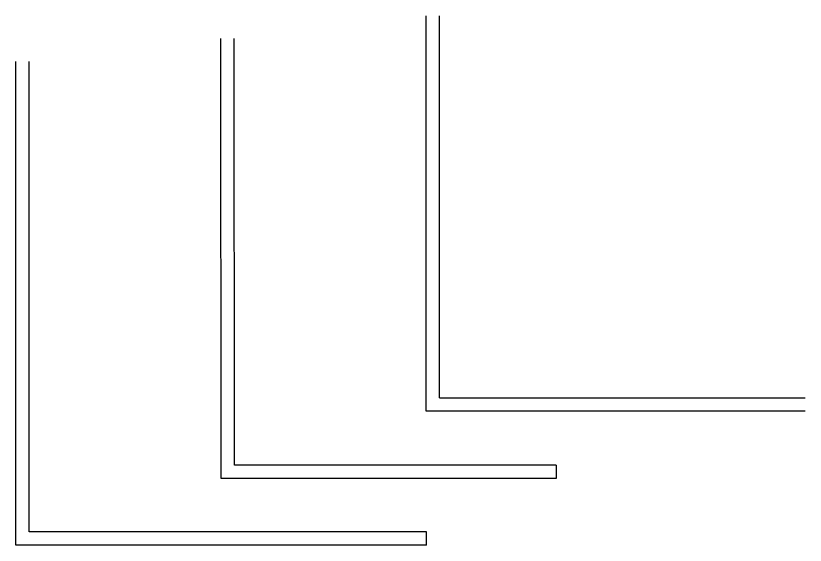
# Model space of a CAD drawing. Header units: inches. Extents: x -16 to 4862, y -243 to 5624.
# Drawn here: x 1367 to 2197, y 127 to 684 of the extents above; entities that cross this region are included whole.
import ezdxf

# ---------------------------------------------------------------- set-up
doc = ezdxf.new("R2010")
doc.units = ezdxf.units.IN
doc.header["$LTSCALE"] = 10
doc.header["$MEASUREMENT"] = 0
doc.layers.add('A-SITE', color=3, linetype='CONTINUOUS')

msp = doc.modelspace()

# ---------------------------------------------------------------- linework, layer by layer
at = {"layer": 'A-SITE'}
for p, q in [((1798.88, 268.04), (1798.88, 683.62)), ((1812.89, 282.04), (1812.88, 683.62)), ((1583.41, 197.31), (1582.88, 659.67)), ((1597.41, 211.31), (1596.88, 659.66)), ((1367.4, 127.35), (1367.5, 635.71)), ((1381.4, 141.35), (1381.5, 635.71)), ((1812.89, 282.04), (2197.43, 282.04)), ((2197.42, 268.04), (1798.88, 268.04)), ((1935.41, 211.24), (1597.41, 211.31)), ((1935.41, 211.24), (1935.41, 197.24)), ((1935.41, 197.24), (1583.41, 197.31)), ((1799.4, 141.27), (1381.4, 141.35)), ((1799.4, 127.27), (1799.4, 141.27)), ((1799.4, 127.27), (1367.4, 127.35))]:
    msp.add_line(p, q, dxfattribs=at)

doc.saveas('drawing.dxf')
